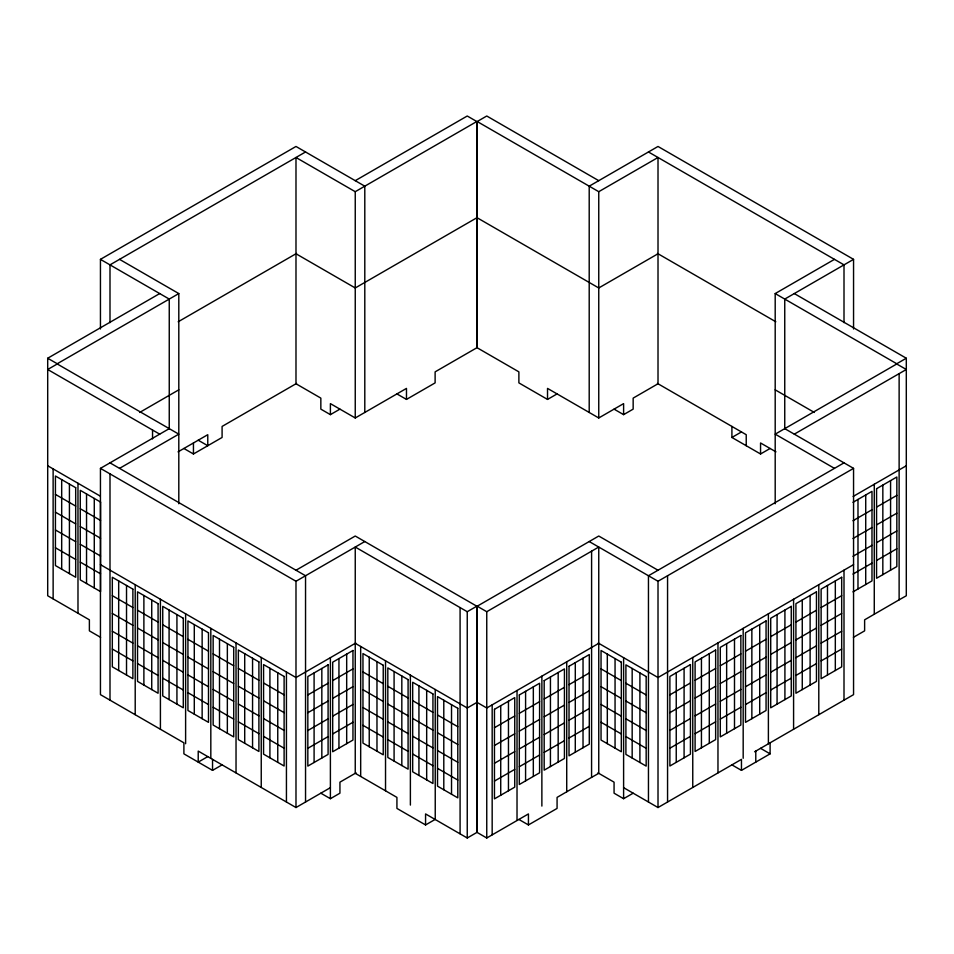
<?xml version="1.0" encoding="UTF-8"?>
<svg xmlns="http://www.w3.org/2000/svg" width="954" height="954" viewBox="0 0 954 954"><rect width="100%" height="100%" fill="white"/><g stroke="black" fill="none" stroke-linecap="round" stroke-linejoin="round"><path stroke-width="1.43" d="M492.169 834.786L492.181 704.851M500.731 795.242L500.743 705.686M508.458 790.783L508.47 701.226M517.02 820.44L517.032 690.505M525.582 780.897L525.594 691.34M533.322 776.425L533.334 686.88M541.872 806.082L541.884 676.159M550.434 766.551L550.446 676.994M558.173 762.079L558.185 672.522M566.724 791.737L566.736 661.802M575.286 752.193L575.298 662.648M583.025 747.733L583.037 658.177M518.881 819.438L528.433 824.948L557.076 808.42L557.076 797.389L591.575 777.391L591.599 551.185M857.98 588.988L857.992 499.431M865.719 584.528L865.731 494.971M874.269 614.185L874.281 484.25M882.832 574.642L882.844 485.085M890.571 570.17L890.583 480.613M853.413 637.332L864.622 630.856L864.622 619.826L899.121 599.827L899.133 373.634M623.606 787.67L658.01 807.537L741.461 759.36L741.461 770.379L731.909 764.869M100.444 328.975L100.444 259.357L295.99 146.463L364.798 186.185L364.798 412.462M305.542 151.972L109.996 264.866L109.996 322.631M100.587 637.332L89.378 630.856L89.378 619.826L47.7 595.761L47.7 358.239L159.7 293.57M355.246 180.676L467.245 116.006L476.797 121.516L476.797 347.793L435.119 371.857L435.119 382.888L406.476 399.416L396.924 393.907M178.803 503.772L178.803 293.57L57.252 363.748L47.7 358.239M355.246 191.694L295.99 157.493L295.99 383.758L320.842 398.116L320.842 409.135L330.394 414.644L330.394 403.625L355.246 417.971L355.246 191.694L476.797 121.516M557.076 393.907L547.524 399.428L518.881 382.888L518.881 371.857L477.203 347.793L477.203 121.528L486.755 116.006L598.754 180.676M178.183 321.772L296.527 253.442M139.642 412.45L178.803 389.84M476.797 217.798L355.246 287.965L295.99 253.764M222.091 764.869L212.539 770.379L183.895 753.851L183.895 742.82L100.444 694.643L100.444 468.366L169.252 428.644M119.548 468.366L178.803 434.153L57.252 363.975L47.7 369.496L159.7 434.153M477.203 121.528L598.754 191.694L658.01 157.493L658.01 383.758L633.158 398.116L633.158 409.135L623.606 414.644L614.066 409.135M178.04 451.862L207.769 434.702L207.769 445.721L198.217 440.211M296.551 383.436L222.091 426.426L222.091 437.457L193.447 453.985L183.895 448.475M330.394 414.644L339.934 409.135M355.246 417.971L406.476 388.397L406.476 399.416M658.01 253.764L598.754 287.965L477.203 217.798M295.99 570.242L355.246 536.029L476.797 606.207L476.797 832.484L467.245 837.994L425.567 813.929L425.567 824.948L435.119 819.438M775.197 503.772L775.197 293.57L834.452 259.357M100.444 468.366L295.99 581.26L364.798 541.538M853.556 328.975L853.556 259.357L784.748 299.079L784.748 429.336M547.524 399.428L547.524 388.397L598.754 417.971L623.606 403.625L623.606 414.644M355.77 643.02L295.99 677.531L100.444 564.637M731.909 426.426L731.909 437.457L741.461 431.935M307.832 694.941L328.093 683.243M332.684 680.596L352.956 668.885M207.769 756.605L198.217 762.115L198.217 751.084L295.99 807.537L330.394 787.67M425.567 824.948L396.924 808.42L396.924 797.389L355.246 773.324L355.246 547.047L467.245 611.717L476.797 606.207M899.121 599.827L906.3 595.773L906.3 358.227L896.748 363.748L775.197 293.57M528.433 824.948L528.433 813.929L486.755 837.994L477.203 832.472L477.203 606.207L598.754 536.029L658.01 570.242M307.832 712.733L328.093 701.035M332.684 698.388L352.956 686.677M477.203 606.207L486.755 611.717L598.754 547.047L598.754 773.324L591.575 777.391M794.3 434.153L906.3 369.496L896.748 363.987L775.197 434.153L834.452 468.366M731.909 437.457L760.553 453.985L770.105 448.475M307.832 730.525L328.093 718.815M332.684 716.168L352.956 704.469M307.832 748.306L328.093 736.607M332.684 733.96L352.956 722.261M844.004 462.857L648.458 575.751L648.458 802.028M658.01 807.537L658.01 581.26L853.556 468.366L853.556 694.643L754.59 751.776M476.797 702.478L467.245 707.987L355.246 643.33M356.092 772.835L339.934 782.161L339.934 793.191L330.394 798.701L320.842 793.191M598.754 643.33L486.755 707.987L477.203 702.478M853.114 496.474L906.3 465.767M852.983 502.329L871.992 491.346L871.98 580.903L852.971 591.885M852.971 520.729L871.992 509.746M876.571 507.099L896.843 495.4M494.47 727.699L514.743 716.001M519.322 713.353L539.594 701.655M544.174 699.008L564.446 687.309M569.037 684.662L589.298 672.952M494.47 745.491L514.731 733.793M519.322 731.146L539.594 719.447M544.174 716.8L564.446 705.089M569.025 702.442L589.298 690.744M852.971 538.509L871.992 527.538M876.571 524.891L896.843 513.192M852.971 556.301L871.98 545.33M876.571 542.683L896.843 530.973M494.47 763.283L514.731 751.585M519.322 748.938L539.582 737.239M544.174 734.58L564.446 722.882M569.025 720.234L589.298 708.536M853.556 564.637L658.01 677.531L598.23 643.02M494.47 781.076L514.731 769.377M519.322 766.718L539.582 755.019M544.174 752.372L564.434 740.674M569.025 738.026L589.286 726.328M852.971 574.093L871.98 563.122M876.571 560.463L896.832 548.765M669.887 694.858L690.434 682.992M695.096 680.297L715.643 668.432M720.294 665.749L740.853 653.884M745.503 651.2L766.062 639.323M770.713 636.64L791.26 624.775M795.922 622.091L816.469 610.226M821.12 607.531L841.678 595.666M669.887 712.638L690.434 700.773M695.096 698.089L715.643 686.224M720.294 683.541L740.853 671.676M745.503 668.981L766.062 657.115M770.713 654.432L791.26 642.567M795.922 639.884L816.469 628.018M821.12 625.323L841.678 613.458M669.887 730.43L690.434 718.565M695.096 715.882L715.643 704.016M720.294 701.333L740.853 689.456M745.503 686.773L766.062 674.907M770.713 672.224L791.26 660.359M795.922 657.676L816.469 645.798M821.12 643.115L841.678 631.25M669.887 748.222L690.434 736.357M695.096 733.674L715.643 721.808M720.294 719.113L740.853 707.248M745.503 704.565L766.062 692.699M770.713 690.016L791.26 678.151M795.922 675.456L816.469 663.59M821.12 660.907L841.678 649.042M597.908 772.835L614.066 782.161L614.066 793.191L623.606 798.701L633.158 793.191M741.461 770.379L770.105 753.851L770.105 742.82M853.556 259.357L658.01 146.463L589.202 186.185L589.202 412.462M648.458 151.972L844.004 264.866L844.004 322.631M794.3 293.57L906.3 358.227M657.473 253.442L775.817 321.772M775.197 389.84L814.358 412.45M784.748 428.644L853.556 468.366M657.449 383.436L746.231 434.702L746.231 445.721M775.96 451.862L760.553 442.966L760.553 453.985M119.548 259.357L178.803 293.57M100.444 259.357L169.252 299.079L169.252 429.336M589.202 541.538L658.01 581.26M760.553 748.33L770.105 753.851M601.044 668.885L621.316 680.596M625.907 683.243L646.168 694.941M601.044 686.677L621.316 698.388M625.907 701.035L646.168 712.733M601.044 704.469L621.316 716.168M625.907 718.815L646.168 730.525M601.044 722.261L621.316 733.96M625.907 736.607L646.168 748.306M109.996 462.857L305.542 575.751L305.542 802.028M47.7 465.767L100.122 496.032M387.825 686.308L408.085 698.006M412.677 700.653L432.937 712.352M437.528 714.999L457.789 726.709M55.427 494.399L75.688 506.097M80.279 508.744L100.54 520.443M362.973 671.95L383.234 683.66M55.427 512.179L75.688 523.889M80.279 526.536L100.54 538.235M362.973 689.742L383.234 701.44M387.825 704.088L408.085 715.798M412.677 718.445L432.937 730.144M437.528 732.791L457.801 744.49M55.427 529.971L75.688 541.669M80.279 544.317L100.54 556.027M362.973 707.534L383.234 719.233M387.825 721.88L408.085 733.578M412.677 736.226L432.937 747.936M437.528 750.583L457.801 762.282M55.427 547.763L75.688 559.461M80.279 562.109L100.54 573.807M362.973 725.326L383.234 737.025M387.825 739.672L408.085 751.37M412.677 754.018L432.949 765.716M437.528 768.364L457.801 780.074M112.322 595.666L132.88 607.531M137.531 610.226L158.078 622.091M162.74 624.775L183.287 636.64M187.938 639.323L208.497 651.2M213.147 653.884L233.706 665.749M238.357 668.432L258.904 680.297M263.566 682.992L284.113 694.858M112.322 613.458L132.88 625.323M137.531 628.018L158.078 639.884M162.74 642.567L183.287 654.432M187.938 657.115L208.497 668.981M213.147 671.676L233.706 683.541M238.357 686.224L258.904 698.089M263.566 700.773L284.113 712.638M112.322 631.25L132.88 643.115M137.531 645.798L158.078 657.676M162.74 660.359L183.287 672.224M187.938 674.907L208.497 686.773M213.147 689.456L233.706 701.333M238.357 704.016L258.904 715.882M263.566 718.565L284.113 730.43M112.322 649.042L132.88 660.907M137.531 663.59L158.078 675.456M162.74 678.151L183.287 690.016M187.938 692.699L208.497 704.565M213.147 707.248L233.706 719.113M238.357 721.808L258.904 733.674M263.566 736.357L284.113 748.222M844.004 570.158L844.004 700.081M835.322 580.938L835.322 670.495M827.476 585.47L827.476 675.027M818.794 584.707L818.794 714.641M810.113 595.499L810.113 685.055M802.266 600.03L802.266 689.587M793.585 599.255L793.585 729.19M784.915 610.047L784.915 699.604M777.069 614.579L777.069 704.135M768.387 613.816L768.387 743.738M759.706 624.596L759.706 714.152M755.783 751.084L755.783 762.115M751.859 629.127L751.859 718.684M743.178 628.364L743.178 758.299M734.497 639.156L734.497 728.713M726.65 643.688L726.65 733.244M717.968 642.913L717.968 772.847M709.287 653.705L709.287 743.261M701.44 658.236L701.44 747.793M692.759 657.473L692.759 787.408M684.09 668.253L684.09 757.81M676.243 672.785L676.243 762.341M667.561 575.751L667.561 801.956M639.907 672.928L639.907 762.484M632.168 668.456L632.168 758.013M623.606 657.747L623.606 798.701M615.056 658.582L615.056 748.139M607.316 654.11L607.316 743.667M598.754 191.694L598.754 417.971M486.755 611.717L486.755 837.994M467.245 611.717L467.245 837.994M460.09 607.579L460.09 833.784M451.528 704.696L451.528 794.241M443.789 700.224L443.801 789.769M435.239 689.504L435.239 819.426M426.676 690.338L426.676 779.895M418.937 685.878L418.937 775.423M410.375 675.158L410.387 805.081M401.825 675.992L401.825 765.549M394.085 671.521L394.085 761.077M385.523 660.812L385.535 790.735M376.973 661.647L376.973 751.192M369.234 657.175L369.234 746.732M360.672 646.454L360.684 776.377M346.684 654.11L346.684 743.667M338.944 658.582L338.944 748.139M330.394 657.747L330.394 798.701M321.832 668.456L321.832 758.013M314.093 672.928L314.093 762.484M295.99 581.26L295.99 807.537M286.438 672.021L286.438 801.956M277.757 672.785L277.757 762.341M269.91 668.253L269.91 757.81M261.241 657.473L261.241 787.408M252.56 658.236L252.56 747.793M244.713 653.705L244.713 743.261M236.032 642.913L236.032 772.847M227.35 643.688L227.35 733.244M219.503 639.156L219.503 728.713M212.539 759.36L212.539 770.379M210.822 628.364L210.822 758.299M202.141 629.127L202.141 718.684M194.294 624.596L194.294 714.152M193.447 442.966L193.447 453.985M185.613 613.816L185.613 743.738M176.931 614.579L176.931 704.135M169.085 610.047L169.085 699.604M160.415 599.255L160.415 729.19M152.545 430.027L152.545 438.912M151.734 600.03L151.734 689.587M143.887 595.499L143.887 685.055M135.206 584.707L135.206 714.641M126.524 585.47L126.524 675.027M118.678 580.938L118.678 670.495M109.996 473.876L109.996 700.081M94.279 498.429L94.279 587.986M86.54 493.969L86.54 583.514M77.978 483.249L77.99 613.172M69.427 484.083L69.427 573.628M61.688 479.612L61.688 569.168M53.126 468.903L53.138 598.826M494.47 709.311L494.458 798.856L514.731 787.157L514.743 697.612L494.47 709.311M519.322 694.953L519.31 784.51L539.582 772.812L539.594 683.255L519.322 694.953M544.185 680.607L544.174 770.164L564.434 758.466L564.446 668.909L544.185 680.607M569.037 666.262L569.025 755.818L589.286 744.12L589.298 654.563L569.037 666.262M876.583 488.698L876.571 578.255L896.832 566.557L896.843 477L876.583 488.698M328.093 664.843L307.832 676.541L307.832 766.098L328.093 754.399L328.093 664.843M352.956 650.497L332.684 662.195L332.684 751.752L352.956 740.054L352.956 650.497M690.434 664.592L669.887 676.458L669.887 766.014L690.434 754.149L690.434 664.592M715.643 650.032L695.096 661.909L695.096 751.466L715.643 739.588L715.643 650.032M740.853 635.483L720.294 647.349L720.294 736.905L740.853 725.04L740.853 635.483M766.062 620.935L745.503 632.8L745.503 722.357L766.062 710.491L766.062 620.935M791.26 606.374L770.713 618.252L770.713 707.808L791.26 695.931L791.26 606.374M816.469 591.826L795.922 603.691L795.922 693.248L816.469 681.383L816.469 591.826M841.678 577.277L821.12 589.143L821.12 678.699L841.678 666.834L841.678 577.277M621.316 662.195L601.044 650.497L601.044 740.054L621.316 751.752L621.316 662.195M646.168 676.541L625.907 664.843L625.907 754.399L646.168 766.098L646.168 676.541M75.688 487.697L55.427 475.998L55.427 565.555L75.688 577.253L75.688 487.697M100.54 502.054L80.279 490.344L80.279 579.901L100.552 591.599L100.54 502.054M383.234 665.26L362.961 653.562L362.973 743.106L383.234 754.817L383.234 665.26M408.085 679.606L387.825 667.907L387.825 757.464L408.085 769.162L408.085 679.606M432.937 693.963L412.677 682.253L412.677 771.81L432.949 783.508L432.937 693.963M457.789 708.309L437.528 696.611L437.528 786.156L457.801 797.854L457.789 708.309M132.88 589.143L112.322 577.277L112.322 666.834L132.88 678.699L132.88 589.143M158.078 603.691L137.531 591.826L137.531 681.383L158.078 693.248L158.078 603.691M183.287 618.252L162.74 606.374L162.74 695.931L183.287 707.808L183.287 618.252M208.497 632.8L187.938 620.935L187.938 710.491L208.497 722.357L208.497 632.8M233.706 647.349L213.147 635.483L213.147 725.04L233.706 736.905L233.706 647.349M258.904 661.909L238.357 650.032L238.357 739.588L258.904 751.466L258.904 661.909M284.113 676.458L263.566 664.592L263.566 754.149L284.113 766.014L284.113 676.458"/></g></svg>
